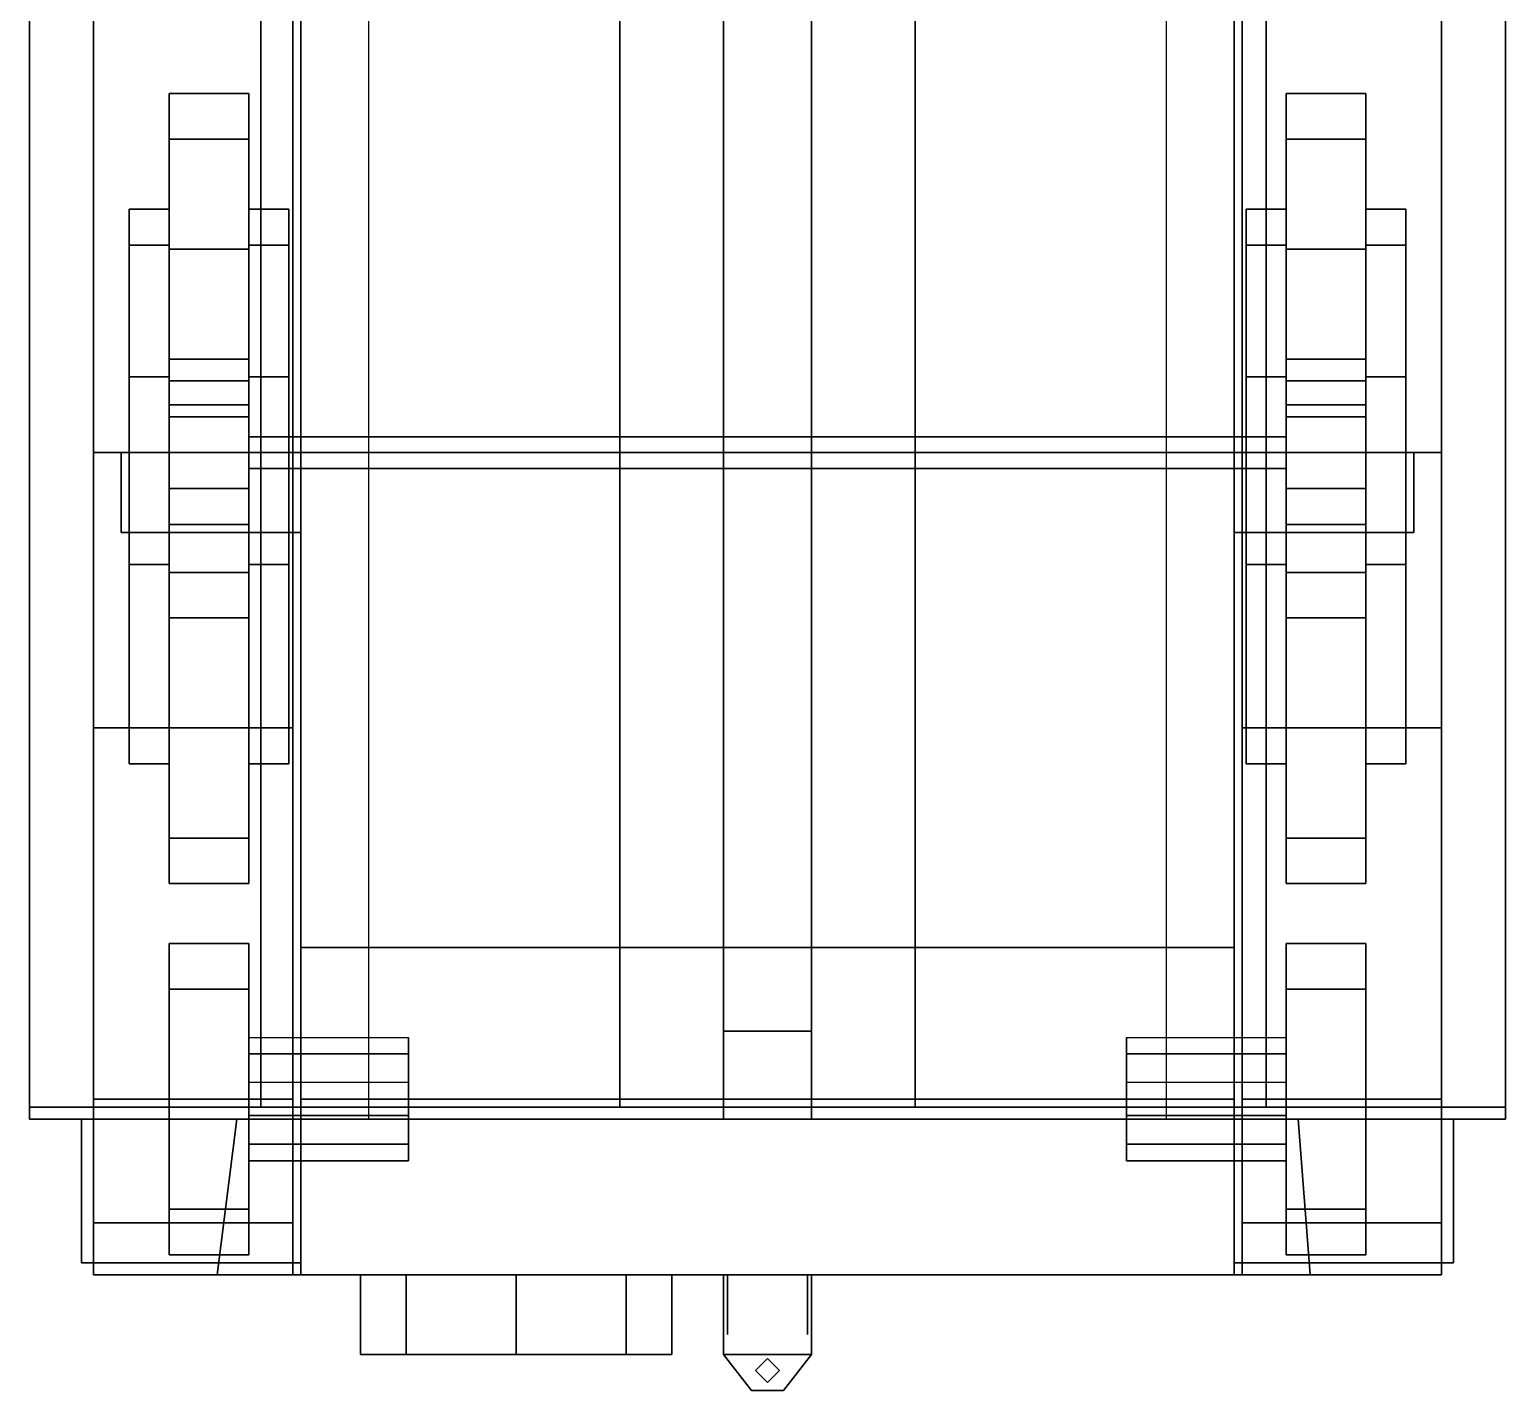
# Model space of a CAD drawing. Header units: millimetres. Extents: x -0.93 to 0.93, y -1.68 to 1.81.
# Drawn here: x -0.925 to 0.925, y -1.68 to 0.025 of the extents above; entities that cross this region are included whole.
import ezdxf

# ---------------------------------------------------------------- set-up
doc = ezdxf.new("R2010")
doc.units = ezdxf.units.MM
for name, color, linetype in [('bogie', 5, 'Continuous'), ('mudshield', 4, 'Continuous'), ('tent', 3, 'Continuous'), ('tracks', 5, 'Continuous'), ('wheels', 2, 'Continuous')]:
    doc.layers.add(name, color=color, linetype=linetype)

msp = doc.modelspace()

# ---------------------------------------------------------------- linework, layer by layer
for points in [[(-0.925, 0.235, 0.855), (-0.925, -1.34, 0.855), (0.925, -1.34, 0.855), (0.925, 0.235, 0.855)], [(-0.925, 0.235, 0.72), (-0.925, -1.34, 0.72), (-0.925, -1.34, 0.855), (-0.925, 0.235, 0.855)], [(0.925, 0.235, 0.72), (0.925, -1.34, 0.72), (-0.925, -1.34, 0.72), (-0.925, 0.235, 0.72)], [(-0.585, 0.235, 0.295), (-0.585, -1.125, 0.295), (-0.585, -1.125, 0.72), (-0.585, 0.235, 0.72)], [(0.585, 0.235, 0.295), (0.585, -1.125, 0.295), (-0.585, -1.125, 0.295), (-0.585, 0.235, 0.295)], [(-0.5, 0.235, 0.855), (-0.5, -1.34, 0.855), (-0.055, -1.34, 1.085), (-0.055, 0.235, 1.085)], [(-0.055, 0.235, 1.085), (-0.055, -1.34, 1.085), (0.055, -1.34, 1.085), (0.055, 0.235, 1.085)], [(0.055, -1.34, 1.085), (0.5, -1.34, 0.855), (0.5, 0.235, 0.855), (0.055, 0.235, 1.085)], [(0.585, -1.125, 0.72), (0.585, -1.125, 0.295), (0.585, 0.235, 0.295), (0.585, 0.235, 0.72)], [(0.925, -1.34, 0.855), (0.925, -1.34, 0.72), (0.925, 0.235, 0.72), (0.925, 0.235, 0.855)], [(-0.055, 0.07, 1.085), (-0.055, -1.23, 1.085), (-0.055, -1.23, 1.625), (-0.055, 0.07, 1.625)], [(-0.055, 0.07, 1.625), (-0.055, -1.23, 1.625), (0.055, -1.23, 1.625), (0.055, 0.07, 1.625)], [(0.055, -1.23, 1.625), (0.055, -1.23, 1.085), (0.055, 0.07, 1.085), (0.055, 0.07, 1.625)], [(-0.81, -0.505, 0.305), (-0.81, -0.505, 0.355), (-0.585, -0.505, 0.355), (-0.585, -0.505, 0.305)], [(-0.81, -0.605, 0.305), (-0.81, -0.505, 0.305), (-0.585, -0.505, 0.305), (-0.585, -0.605, 0.305)], [(-0.585, -0.605, 0.355), (-0.585, -0.505, 0.355), (-0.81, -0.505, 0.355), (-0.81, -0.605, 0.355)], [(-0.81, -0.605, 0.355), (-0.81, -0.505, 0.355), (-0.81, -0.505, 0.305), (-0.81, -0.605, 0.305)], [(0.81, -0.605, 0.355), (0.81, -0.505, 0.355), (0.585, -0.505, 0.355), (0.585, -0.605, 0.355)], [(0.585, -0.505, 0.305), (0.585, -0.505, 0.355), (0.81, -0.505, 0.355), (0.81, -0.505, 0.305)], [(0.585, -0.605, 0.305), (0.585, -0.505, 0.305), (0.81, -0.505, 0.305), (0.81, -0.605, 0.305)], [(0.81, -0.505, 0.355), (0.81, -0.605, 0.355), (0.81, -0.605, 0.305), (0.81, -0.505, 0.305)], [(-0.585, -0.605, 0.305), (-0.585, -0.605, 0.355), (-0.81, -0.605, 0.355), (-0.81, -0.605, 0.305)], [(0.81, -0.605, 0.305), (0.81, -0.605, 0.355), (0.585, -0.605, 0.355), (0.585, -0.605, 0.305)], [(-0.585, -1.125, 0.72), (-0.585, -1.125, 0.295), (0.585, -1.125, 0.295), (0.585, -1.125, 0.72)], [(0.585, -1.125, 0.72), (0.585, -1.125, 0.295), (-0.585, -1.125, 0.295), (-0.585, -1.125, 0.72)], [(-0.585, -1.125, 0.295), (-0.585, -1.315, 0.485), (-0.585, -1.315, 0.72), (-0.585, -1.125, 0.72)], [(0.585, -1.125, 0.295), (0.585, -1.315, 0.485), (-0.585, -1.315, 0.485), (-0.585, -1.125, 0.295)], [(-0.585, -1.125, 0.72), (-0.585, -1.315, 0.72), (0.585, -1.315, 0.72), (0.585, -1.125, 0.72)], [(0.585, -1.315, 0.72), (0.585, -1.315, 0.485), (0.585, -1.125, 0.295), (0.585, -1.125, 0.72)], [(-0.65, -1.2584, 0.3284), (-0.65, -1.2377, 0.4057), (-0.45, -1.2377, 0.4057), (-0.45, -1.2584, 0.3284)], [(-0.45, -1.2377, 0.4057), (-0.45, -1.3923, 0.3643), (-0.45, -1.3357, 0.3077), (-0.45, -1.2584, 0.3284)], [(-0.45, -1.2943, 0.4623), (-0.45, -1.3716, 0.4416), (-0.45, -1.3923, 0.3643), (-0.45, -1.2377, 0.4057)], [(-0.055, -1.23, 1.625), (-0.055, -1.23, 1.085), (0.055, -1.23, 1.085), (0.055, -1.23, 1.625)], [(0.65, -1.2377, 0.4057), (0.65, -1.2584, 0.3284), (0.45, -1.2584, 0.3284), (0.45, -1.2377, 0.4057)], [(0.45, -1.3716, 0.4416), (0.45, -1.2943, 0.4623), (0.45, -1.2377, 0.4057), (0.45, -1.3923, 0.3643)], [(0.45, -1.3923, 0.3643), (0.45, -1.2377, 0.4057), (0.45, -1.2584, 0.3284), (0.45, -1.3357, 0.3077)], [(-0.65, -1.3357, 0.3077), (-0.65, -1.2584, 0.3284), (-0.45, -1.2584, 0.3284), (-0.45, -1.3357, 0.3077)], [(0.65, -1.2584, 0.3284), (0.65, -1.3357, 0.3077), (0.45, -1.3357, 0.3077), (0.45, -1.2584, 0.3284)], [(-0.65, -1.2943, 0.4623), (-0.65, -1.3716, 0.4416), (-0.45, -1.3716, 0.4416), (-0.45, -1.2943, 0.4623)], [(0.65, -1.3716, 0.4416), (0.65, -1.2943, 0.4623), (0.45, -1.2943, 0.4623), (0.45, -1.3716, 0.4416)], [(-0.585, -1.315, 0.72), (-0.585, -1.315, 0.485), (0.585, -1.315, 0.485), (0.585, -1.315, 0.72)], [(-0.585, -1.315, 0.485), (-0.585, -1.535, 0.485), (-0.585, -1.535, 0.765), (-0.585, -1.315, 0.765)], [(0.585, -1.315, 0.485), (0.585, -1.535, 0.485), (-0.585, -1.535, 0.485), (-0.585, -1.315, 0.485)], [(0.585, -1.535, 0.765), (0.585, -1.535, 0.485), (0.585, -1.315, 0.485), (0.585, -1.315, 0.765)], [(-0.925, -1.34, 0.855), (-0.925, -1.34, 0.72), (0.925, -1.34, 0.72), (0.925, -1.34, 0.855)], [(-0.665, -1.34, 0.765), (-0.69, -1.535, 0.765), (-0.69, -1.535, 1.375), (-0.665, -1.34, 1.435)], [(0.665, -1.34, 0.765), (0.68, -1.535, 0.765), (-0.69, -1.535, 0.765), (-0.665, -1.34, 0.765)], [(-0.665, -1.34, 1.435), (-0.69, -1.535, 1.375), (0.68, -1.535, 1.375), (0.665, -1.34, 1.435)], [(0.665, -1.34, 1.435), (0.665, -1.34, 0.765), (-0.665, -1.34, 0.765), (-0.665, -1.34, 1.435)], [(-0.65, -1.3923, 0.3643), (-0.65, -1.3357, 0.3077), (-0.45, -1.3357, 0.3077), (-0.45, -1.3923, 0.3643)], [(0.65, -1.3357, 0.3077), (0.65, -1.3923, 0.3643), (0.45, -1.3923, 0.3643), (0.45, -1.3357, 0.3077)], [(0.68, -1.535, 1.375), (0.68, -1.535, 0.765), (0.665, -1.34, 0.765), (0.665, -1.34, 1.435)], [(-0.65, -1.3716, 0.4416), (-0.65, -1.3923, 0.3643), (-0.45, -1.3923, 0.3643), (-0.45, -1.3716, 0.4416)], [(0.65, -1.3923, 0.3643), (0.65, -1.3716, 0.4416), (0.45, -1.3716, 0.4416), (0.45, -1.3923, 0.3643)], [(-0.69, -1.535, 1.375), (-0.69, -1.535, 0.765), (0.68, -1.535, 0.765), (0.68, -1.535, 1.375)], [(-0.585, -1.535, 0.765), (-0.585, -1.535, 0.485), (0.585, -1.535, 0.485), (0.585, -1.535, 0.765)], [(-0.055, -1.635, 0.655), (0.055, -1.635, 0.655), (0.055, -1.535, 0.655), (-0.055, -1.535, 0.655)], [(-0.055, -1.535, 0.655), (0.055, -1.535, 0.655), (0.055, -1.635, 0.655), (-0.055, -1.635, 0.655)], [(-0.055, -1.635, 0.555), (0.055, -1.635, 0.555), (0.055, -1.535, 0.555), (-0.055, -1.535, 0.555)], [(-0.055, -1.535, 0.555), (0.055, -1.535, 0.555), (0.055, -1.635, 0.555), (-0.055, -1.635, 0.555)], [(-0.05, -1.575, 0.65), (-0.05, -1.575, 0.54), (-0.05, -1.535, 0.54), (-0.05, -1.535, 0.65)], [(-0.05, -1.535, 0.65), (-0.05, -1.535, 0.54), (-0.05, -1.575, 0.54), (-0.05, -1.575, 0.65)], [(0.05, -1.575, 0.65), (0.05, -1.575, 0.54), (0.05, -1.535, 0.54), (0.05, -1.535, 0.65)], [(0.05, -1.535, 0.65), (0.05, -1.535, 0.54), (0.05, -1.575, 0.54), (0.05, -1.575, 0.65)], [(-0.05, -1.575, 0.65), (-0.05, -1.575, 0.54), (-0.05, -1.61, 0.575), (-0.05, -1.61, 0.615)], [(-0.05, -1.61, 0.615), (-0.05, -1.61, 0.575), (-0.05, -1.575, 0.54), (-0.05, -1.575, 0.65)], [(0.05, -1.61, 0.615), (0.05, -1.61, 0.575), (0.05, -1.575, 0.54), (0.05, -1.575, 0.65)], [(0.05, -1.575, 0.65), (0.05, -1.575, 0.54), (0.05, -1.61, 0.575), (0.05, -1.61, 0.615)], [(-0.055, -1.635, 0.655), (0.055, -1.635, 0.655), (0.02, -1.68, 0.655), (-0.02, -1.68, 0.655)], [(-0.02, -1.68, 0.655), (0.02, -1.68, 0.655), (0.055, -1.635, 0.655), (-0.055, -1.635, 0.655)], [(-0.02, -1.68, 0.555), (0.02, -1.68, 0.555), (0.055, -1.635, 0.555), (-0.055, -1.635, 0.555)], [(-0.055, -1.635, 0.555), (0.055, -1.635, 0.555), (0.02, -1.68, 0.555), (-0.02, -1.68, 0.555)], [(0, -1.64, 0.44), (-0.015, -1.655, 0.44), (-0.015, -1.655, 0.68), (0, -1.64, 0.68)], [(-0.015, -1.655, 0.68), (0, -1.67, 0.68), (0.015, -1.655, 0.68), (0, -1.64, 0.68)], [(0, -1.67, 0.44), (-0.015, -1.655, 0.44), (0, -1.64, 0.44), (0.015, -1.655, 0.44)], [(0.015, -1.655, 0.44), (0, -1.64, 0.44), (0, -1.64, 0.68), (0.015, -1.655, 0.68)], [(-0.015, -1.655, 0.44), (0, -1.67, 0.44), (0, -1.67, 0.68), (-0.015, -1.655, 0.68)], [(0, -1.67, 0.44), (0.015, -1.655, 0.44), (0.015, -1.655, 0.68), (0, -1.67, 0.68)]]:
    msp.add_3dface(points)
at = {"layer": 'bogie'}
for points in [[(-0.8, -0.245, 0.3), (-0.8, -0.2, 0.265), (-0.8, -0.2, 0.215), (-0.8, -0.245, 0.18)], [(-0.8, -0.2, 0.215), (-0.8, -0.2, 0.265), (-0.75, -0.2, 0.265), (-0.75, -0.2, 0.215)], [(-0.75, -0.245, 0.3), (-0.75, -0.2, 0.265), (-0.8, -0.2, 0.265), (-0.8, -0.245, 0.3)], [(-0.8, -0.245, 0.18), (-0.8, -0.2, 0.215), (-0.75, -0.2, 0.215), (-0.75, -0.245, 0.18)], [(-0.75, -0.2, 0.215), (-0.75, -0.2, 0.265), (-0.75, -0.245, 0.3), (-0.75, -0.245, 0.18)], [(-0.65, -0.245, 0.18), (-0.65, -0.2, 0.215), (-0.6, -0.2, 0.215), (-0.6, -0.245, 0.18)], [(-0.6, -0.245, 0.3), (-0.6, -0.2, 0.265), (-0.65, -0.2, 0.265), (-0.65, -0.245, 0.3)], [(-0.65, -0.2, 0.215), (-0.65, -0.2, 0.265), (-0.6, -0.2, 0.265), (-0.6, -0.2, 0.215)], [(-0.65, -0.245, 0.3), (-0.65, -0.2, 0.265), (-0.65, -0.2, 0.215), (-0.65, -0.245, 0.18)], [(-0.6, -0.2, 0.215), (-0.6, -0.2, 0.265), (-0.6, -0.245, 0.3), (-0.6, -0.245, 0.18)], [(0.6, -0.245, 0.3), (0.6, -0.2, 0.265), (0.6, -0.2, 0.215), (0.6, -0.245, 0.18)], [(0.6, -0.2, 0.215), (0.6, -0.2, 0.265), (0.65, -0.2, 0.265), (0.65, -0.2, 0.215)], [(0.65, -0.245, 0.3), (0.65, -0.2, 0.265), (0.6, -0.2, 0.265), (0.6, -0.245, 0.3)], [(0.6, -0.245, 0.18), (0.6, -0.2, 0.215), (0.65, -0.2, 0.215), (0.65, -0.245, 0.18)], [(0.65, -0.2, 0.215), (0.65, -0.2, 0.265), (0.65, -0.245, 0.3), (0.65, -0.245, 0.18)], [(0.75, -0.245, 0.18), (0.75, -0.2, 0.215), (0.8, -0.2, 0.215), (0.8, -0.245, 0.18)], [(0.8, -0.245, 0.3), (0.8, -0.2, 0.265), (0.75, -0.2, 0.265), (0.75, -0.245, 0.3)], [(0.75, -0.2, 0.215), (0.75, -0.2, 0.265), (0.8, -0.2, 0.265), (0.8, -0.2, 0.215)], [(0.75, -0.245, 0.3), (0.75, -0.2, 0.265), (0.75, -0.2, 0.215), (0.75, -0.245, 0.18)], [(0.8, -0.2, 0.215), (0.8, -0.2, 0.265), (0.8, -0.245, 0.3), (0.8, -0.245, 0.18)], [(-0.8, -0.245, 0.3), (-0.8, -0.41, 0.375), (-0.75, -0.41, 0.375), (-0.75, -0.245, 0.3)], [(-0.8, -0.645, 0.375), (-0.8, -0.41, 0.375), (-0.8, -0.245, 0.3), (-0.8, -0.85, 0.3)], [(-0.8, -0.85, 0.3), (-0.8, -0.245, 0.3), (-0.8, -0.245, 0.18), (-0.8, -0.85, 0.18)], [(-0.8, -0.85, 0.18), (-0.8, -0.245, 0.18), (-0.75, -0.245, 0.18), (-0.75, -0.85, 0.18)], [(-0.75, -0.245, 0.3), (-0.75, -0.41, 0.375), (-0.75, -0.645, 0.375), (-0.75, -0.85, 0.3)], [(-0.75, -0.245, 0.18), (-0.75, -0.245, 0.3), (-0.75, -0.85, 0.3), (-0.75, -0.85, 0.18)], [(-0.65, -0.645, 0.375), (-0.65, -0.41, 0.375), (-0.65, -0.245, 0.3), (-0.65, -0.85, 0.3)], [(-0.65, -0.245, 0.3), (-0.65, -0.41, 0.375), (-0.6, -0.41, 0.375), (-0.6, -0.245, 0.3)], [(-0.65, -0.85, 0.18), (-0.65, -0.245, 0.18), (-0.6, -0.245, 0.18), (-0.6, -0.85, 0.18)], [(-0.65, -0.85, 0.3), (-0.65, -0.245, 0.3), (-0.65, -0.245, 0.18), (-0.65, -0.85, 0.18)], [(-0.6, -0.245, 0.3), (-0.6, -0.41, 0.375), (-0.6, -0.645, 0.375), (-0.6, -0.85, 0.3)], [(-0.6, -0.245, 0.18), (-0.6, -0.245, 0.3), (-0.6, -0.85, 0.3), (-0.6, -0.85, 0.18)], [(0.6, -0.245, 0.3), (0.6, -0.41, 0.375), (0.65, -0.41, 0.375), (0.65, -0.245, 0.3)], [(0.6, -0.645, 0.375), (0.6, -0.41, 0.375), (0.6, -0.245, 0.3), (0.6, -0.85, 0.3)], [(0.6, -0.85, 0.3), (0.6, -0.245, 0.3), (0.6, -0.245, 0.18), (0.6, -0.85, 0.18)], [(0.6, -0.85, 0.18), (0.6, -0.245, 0.18), (0.65, -0.245, 0.18), (0.65, -0.85, 0.18)], [(0.65, -0.245, 0.3), (0.65, -0.41, 0.375), (0.65, -0.645, 0.375), (0.65, -0.85, 0.3)], [(0.65, -0.245, 0.18), (0.65, -0.245, 0.3), (0.65, -0.85, 0.3), (0.65, -0.85, 0.18)], [(0.75, -0.645, 0.375), (0.75, -0.41, 0.375), (0.75, -0.245, 0.3), (0.75, -0.85, 0.3)], [(0.75, -0.245, 0.3), (0.75, -0.41, 0.375), (0.8, -0.41, 0.375), (0.8, -0.245, 0.3)], [(0.75, -0.85, 0.18), (0.75, -0.245, 0.18), (0.8, -0.245, 0.18), (0.8, -0.85, 0.18)], [(0.75, -0.85, 0.3), (0.75, -0.245, 0.3), (0.75, -0.245, 0.18), (0.75, -0.85, 0.18)], [(0.8, -0.245, 0.3), (0.8, -0.41, 0.375), (0.8, -0.645, 0.375), (0.8, -0.85, 0.3)], [(0.8, -0.245, 0.18), (0.8, -0.245, 0.3), (0.8, -0.85, 0.3), (0.8, -0.85, 0.18)], [(-0.75, -0.645, 0.375), (-0.75, -0.41, 0.375), (-0.8, -0.41, 0.375), (-0.8, -0.645, 0.375)], [(-0.6, -0.645, 0.375), (-0.6, -0.41, 0.375), (-0.65, -0.41, 0.375), (-0.65, -0.645, 0.375)], [(0.65, -0.645, 0.375), (0.65, -0.41, 0.375), (0.6, -0.41, 0.375), (0.6, -0.645, 0.375)], [(0.8, -0.645, 0.375), (0.8, -0.41, 0.375), (0.75, -0.41, 0.375), (0.75, -0.645, 0.375)], [(-0.75, -0.85, 0.3), (-0.75, -0.645, 0.375), (-0.8, -0.645, 0.375), (-0.8, -0.85, 0.3)], [(-0.6, -0.85, 0.3), (-0.6, -0.645, 0.375), (-0.65, -0.645, 0.375), (-0.65, -0.85, 0.3)], [(0.65, -0.85, 0.3), (0.65, -0.645, 0.375), (0.6, -0.645, 0.375), (0.6, -0.85, 0.3)], [(0.8, -0.85, 0.3), (0.8, -0.645, 0.375), (0.75, -0.645, 0.375), (0.75, -0.85, 0.3)], [(-0.8, -0.85, 0.18), (-0.8, -0.895, 0.215), (-0.8, -0.895, 0.265), (-0.8, -0.85, 0.3)], [(-0.8, -0.85, 0.3), (-0.8, -0.895, 0.265), (-0.75, -0.895, 0.265), (-0.75, -0.85, 0.3)], [(-0.75, -0.85, 0.18), (-0.75, -0.895, 0.215), (-0.8, -0.895, 0.215), (-0.8, -0.85, 0.18)], [(-0.75, -0.895, 0.265), (-0.75, -0.895, 0.215), (-0.75, -0.85, 0.18), (-0.75, -0.85, 0.3)], [(-0.6, -0.85, 0.18), (-0.6, -0.895, 0.215), (-0.65, -0.895, 0.215), (-0.65, -0.85, 0.18)], [(-0.65, -0.85, 0.3), (-0.65, -0.895, 0.265), (-0.6, -0.895, 0.265), (-0.6, -0.85, 0.3)], [(-0.65, -0.85, 0.18), (-0.65, -0.895, 0.215), (-0.65, -0.895, 0.265), (-0.65, -0.85, 0.3)], [(-0.6, -0.895, 0.265), (-0.6, -0.895, 0.215), (-0.6, -0.85, 0.18), (-0.6, -0.85, 0.3)], [(0.6, -0.85, 0.18), (0.6, -0.895, 0.215), (0.6, -0.895, 0.265), (0.6, -0.85, 0.3)], [(0.6, -0.85, 0.3), (0.6, -0.895, 0.265), (0.65, -0.895, 0.265), (0.65, -0.85, 0.3)], [(0.65, -0.85, 0.18), (0.65, -0.895, 0.215), (0.6, -0.895, 0.215), (0.6, -0.85, 0.18)], [(0.65, -0.895, 0.265), (0.65, -0.895, 0.215), (0.65, -0.85, 0.18), (0.65, -0.85, 0.3)], [(0.8, -0.85, 0.18), (0.8, -0.895, 0.215), (0.75, -0.895, 0.215), (0.75, -0.85, 0.18)], [(0.75, -0.85, 0.3), (0.75, -0.895, 0.265), (0.8, -0.895, 0.265), (0.8, -0.85, 0.3)], [(0.75, -0.85, 0.18), (0.75, -0.895, 0.215), (0.75, -0.895, 0.265), (0.75, -0.85, 0.3)], [(0.8, -0.895, 0.265), (0.8, -0.895, 0.215), (0.8, -0.85, 0.18), (0.8, -0.85, 0.3)], [(-0.8, -0.895, 0.265), (-0.8, -0.895, 0.215), (-0.75, -0.895, 0.215), (-0.75, -0.895, 0.265)], [(-0.65, -0.895, 0.265), (-0.65, -0.895, 0.215), (-0.6, -0.895, 0.215), (-0.6, -0.895, 0.265)], [(0.6, -0.895, 0.265), (0.6, -0.895, 0.215), (0.65, -0.895, 0.215), (0.65, -0.895, 0.265)], [(0.75, -0.895, 0.265), (0.75, -0.895, 0.215), (0.8, -0.895, 0.215), (0.8, -0.895, 0.265)]]:
    msp.add_3dface(points, dxfattribs=at)
at = {"layer": 'mudshield'}
for points in [[(-0.86, -1.52, 0.645), (-0.86, -1.34, 0.77), (-0.585, -1.34, 0.77), (-0.585, -1.52, 0.645)], [(-0.585, -1.52, 0.645), (-0.585, -1.34, 0.77), (-0.86, -1.34, 0.77), (-0.86, -1.52, 0.645)], [(0.585, -1.52, 0.645), (0.585, -1.34, 0.77), (0.86, -1.34, 0.77), (0.86, -1.52, 0.645)], [(0.86, -1.52, 0.645), (0.86, -1.34, 0.77), (0.585, -1.34, 0.77), (0.585, -1.52, 0.645)]]:
    msp.add_3dface(points, dxfattribs=at)
at = {"layer": 'tent'}
for points in [[(-0.635, 0.235, 2.125), (-0.925, 0.235, 0.855), (-0.925, -1.325, 0.855), (-0.635, -1.325, 2.125)], [(-0.635, -1.325, 2.125), (-0.185, -1.325, 2.335), (-0.185, 0.235, 2.335), (-0.635, 0.235, 2.125)], [(-0.185, -1.325, 2.335), (0.185, -1.325, 2.335), (0.185, 0.235, 2.335), (-0.185, 0.235, 2.335)], [(0.185, -1.325, 2.335), (0.625, -1.325, 2.115), (0.625, 0.235, 2.115), (0.185, 0.235, 2.335)], [(0.625, -1.325, 2.115), (0.925, -1.325, 0.855), (0.925, 0.235, 0.855), (0.625, 0.235, 2.115)], [(-0.925, -1.325, 0.855), (-0.185, -1.325, 0.855), (-0.185, -1.325, 2.335), (-0.635, -1.325, 2.125)], [(-0.185, -1.325, 0.855), (0.185, -1.325, 0.855), (0.185, -1.325, 2.335), (-0.185, -1.325, 2.335)], [(0.185, -1.325, 0.855), (0.925, -1.325, 0.855), (0.625, -1.325, 2.115), (0.185, -1.325, 2.335)]]:
    msp.add_3dface(points, dxfattribs=at)
at = {"layer": 'tracks'}
for points in [[(-0.845, -0.85), (-0.845, 0.855), (-0.595, 0.855), (-0.595, -0.85)], [(-0.595, -0.85), (-0.595, 0.855), (-0.845, 0.855), (-0.845, -0.85)], [(0.845, -0.85), (0.845, 0.855), (0.595, 0.855), (0.595, -0.85)], [(0.595, -0.85), (0.595, 0.855), (0.845, 0.855), (0.845, -0.85)], [(-0.845, 0.445, 0.69), (-0.845, -0.505, 0.635), (-0.595, -0.505, 0.635), (-0.595, 0.445, 0.69)], [(-0.595, 0.445, 0.69), (-0.595, -0.505, 0.635), (-0.845, -0.505, 0.635), (-0.845, 0.445, 0.69)], [(0.595, 0.445, 0.69), (0.595, -0.505, 0.635), (0.845, -0.505, 0.635), (0.845, 0.445, 0.69)], [(0.845, 0.445, 0.69), (0.845, -0.505, 0.635), (0.595, -0.505, 0.635), (0.595, 0.445, 0.69)], [(-0.595, -0.505, 0.635), (-0.595, -1.315, 0.61), (-0.845, -1.315, 0.61), (-0.845, -0.505, 0.635)], [(-0.845, -0.505, 0.635), (-0.845, -1.315, 0.61), (-0.595, -1.315, 0.61), (-0.595, -0.505, 0.635)], [(0.845, -0.505, 0.635), (0.845, -1.315, 0.61), (0.595, -1.315, 0.61), (0.595, -0.505, 0.635)], [(0.595, -0.505, 0.635), (0.595, -1.315, 0.61), (0.845, -1.315, 0.61), (0.845, -0.505, 0.635)], [(-0.595, -1.47, 0.22), (-0.595, -0.85), (-0.845, -0.85), (-0.845, -1.47, 0.22)], [(-0.845, -1.47, 0.22), (-0.845, -0.85), (-0.595, -0.85), (-0.595, -1.47, 0.22)], [(0.845, -1.47, 0.22), (0.845, -0.85), (0.595, -0.85), (0.595, -1.47, 0.22)], [(0.595, -1.47, 0.22), (0.595, -0.85), (0.845, -0.85), (0.845, -1.47, 0.22)], [(-0.845, -1.315, 0.61), (-0.845, -1.47, 0.53), (-0.595, -1.47, 0.53), (-0.595, -1.315, 0.61)], [(-0.595, -1.315, 0.61), (-0.595, -1.47, 0.53), (-0.845, -1.47, 0.53), (-0.845, -1.315, 0.61)], [(0.595, -1.315, 0.61), (0.595, -1.47, 0.53), (0.845, -1.47, 0.53), (0.845, -1.315, 0.61)], [(0.845, -1.315, 0.61), (0.845, -1.47, 0.53), (0.595, -1.47, 0.53), (0.595, -1.315, 0.61)], [(-0.595, -1.535, 0.375), (-0.595, -1.47, 0.22), (-0.845, -1.47, 0.22), (-0.845, -1.535, 0.375)], [(-0.845, -1.535, 0.375), (-0.845, -1.47, 0.22), (-0.595, -1.47, 0.22), (-0.595, -1.535, 0.375)], [(-0.845, -1.47, 0.53), (-0.845, -1.535, 0.375), (-0.595, -1.535, 0.375), (-0.595, -1.47, 0.53)], [(-0.595, -1.47, 0.53), (-0.595, -1.535, 0.375), (-0.845, -1.535, 0.375), (-0.845, -1.47, 0.53)], [(0.595, -1.535, 0.375), (0.595, -1.47, 0.22), (0.845, -1.47, 0.22), (0.845, -1.535, 0.375)], [(0.845, -1.535, 0.375), (0.845, -1.47, 0.22), (0.595, -1.47, 0.22), (0.595, -1.535, 0.375)], [(0.845, -1.47, 0.53), (0.845, -1.535, 0.375), (0.595, -1.535, 0.375), (0.595, -1.47, 0.53)], [(0.595, -1.47, 0.53), (0.595, -1.535, 0.375), (0.845, -1.535, 0.375), (0.845, -1.47, 0.53)]]:
    msp.add_3dface(points, dxfattribs=at)
at = {"layer": 'wheels'}
for points in [[(-0.65, -0.1121, 0.3729), (-0.65, -0.055, 0.235), (-0.75, -0.055, 0.235), (-0.75, -0.1121, 0.3729)], [(-0.75, -0.445, 0.235), (-0.75, -0.1121, 0.3729), (-0.75, -0.055, 0.235), (-0.75, -0.3879, 0.0971)], [(-0.65, -0.055, 0.235), (-0.65, -0.1121, 0.0971), (-0.75, -0.1121, 0.0971), (-0.75, -0.055, 0.235)], [(-0.75, -0.3879, 0.0971), (-0.75, -0.055, 0.235), (-0.75, -0.1121, 0.0971), (-0.75, -0.25, 0.04)], [(-0.65, -0.3879, 0.0971), (-0.65, -0.055, 0.235), (-0.65, -0.1121, 0.3729), (-0.65, -0.445, 0.235)], [(-0.65, -0.25, 0.04), (-0.65, -0.1121, 0.0971), (-0.65, -0.055, 0.235), (-0.65, -0.3879, 0.0971)], [(0.75, -0.1121, 0.3729), (0.75, -0.055, 0.235), (0.65, -0.055, 0.235), (0.65, -0.1121, 0.3729)], [(0.65, -0.445, 0.235), (0.65, -0.1121, 0.3729), (0.65, -0.055, 0.235), (0.65, -0.3879, 0.0971)], [(0.75, -0.055, 0.235), (0.75, -0.1121, 0.0971), (0.65, -0.1121, 0.0971), (0.65, -0.055, 0.235)], [(0.65, -0.3879, 0.0971), (0.65, -0.055, 0.235), (0.65, -0.1121, 0.0971), (0.65, -0.25, 0.04)], [(0.75, -0.3879, 0.0971), (0.75, -0.055, 0.235), (0.75, -0.1121, 0.3729), (0.75, -0.445, 0.235)], [(0.75, -0.25, 0.04), (0.75, -0.1121, 0.0971), (0.75, -0.055, 0.235), (0.75, -0.3879, 0.0971)], [(-0.75, -0.3879, 0.3729), (-0.75, -0.25, 0.43), (-0.75, -0.1121, 0.3729), (-0.75, -0.445, 0.235)], [(-0.65, -0.1121, 0.0971), (-0.65, -0.25, 0.04), (-0.75, -0.25, 0.04), (-0.75, -0.1121, 0.0971)], [(-0.65, -0.25, 0.43), (-0.65, -0.1121, 0.3729), (-0.75, -0.1121, 0.3729), (-0.75, -0.25, 0.43)], [(-0.65, -0.445, 0.235), (-0.65, -0.1121, 0.3729), (-0.65, -0.25, 0.43), (-0.65, -0.3879, 0.3729)], [(0.65, -0.3879, 0.3729), (0.65, -0.25, 0.43), (0.65, -0.1121, 0.3729), (0.65, -0.445, 0.235)], [(0.75, -0.1121, 0.0971), (0.75, -0.25, 0.04), (0.65, -0.25, 0.04), (0.65, -0.1121, 0.0971)], [(0.75, -0.25, 0.43), (0.75, -0.1121, 0.3729), (0.65, -0.1121, 0.3729), (0.65, -0.25, 0.43)], [(0.75, -0.445, 0.235), (0.75, -0.1121, 0.3729), (0.75, -0.25, 0.43), (0.75, -0.3879, 0.3729)], [(-0.65, -0.25, 0.04), (-0.65, -0.3879, 0.0971), (-0.75, -0.3879, 0.0971), (-0.75, -0.25, 0.04)], [(-0.65, -0.3879, 0.3729), (-0.65, -0.25, 0.43), (-0.75, -0.25, 0.43), (-0.75, -0.3879, 0.3729)], [(0.75, -0.25, 0.04), (0.75, -0.3879, 0.0971), (0.65, -0.3879, 0.0971), (0.65, -0.25, 0.04)], [(0.75, -0.3879, 0.3729), (0.75, -0.25, 0.43), (0.65, -0.25, 0.43), (0.65, -0.3879, 0.3729)], [(-0.65, -0.445, 0.235), (-0.65, -0.3879, 0.3729), (-0.75, -0.3879, 0.3729), (-0.75, -0.445, 0.235)], [(-0.65, -0.3879, 0.0971), (-0.65, -0.445, 0.235), (-0.75, -0.445, 0.235), (-0.75, -0.3879, 0.0971)], [(0.75, -0.445, 0.235), (0.75, -0.3879, 0.3729), (0.65, -0.3879, 0.3729), (0.65, -0.445, 0.235)], [(0.75, -0.3879, 0.0971), (0.75, -0.445, 0.235), (0.65, -0.445, 0.235), (0.65, -0.3879, 0.0971)], [(-0.75, -0.595, 0.535), (-0.75, -0.415, 0.535), (-0.75, -0.46, 0.4571), (-0.75, -0.55, 0.4571)], [(-0.65, -0.415, 0.535), (-0.65, -0.46, 0.4571), (-0.75, -0.46, 0.4571), (-0.75, -0.415, 0.535)], [(-0.75, -0.55, 0.6129), (-0.75, -0.46, 0.6129), (-0.75, -0.415, 0.535), (-0.75, -0.595, 0.535)], [(-0.65, -0.46, 0.6129), (-0.65, -0.415, 0.535), (-0.75, -0.415, 0.535), (-0.75, -0.46, 0.6129)], [(-0.65, -0.55, 0.4571), (-0.65, -0.46, 0.4571), (-0.65, -0.415, 0.535), (-0.65, -0.595, 0.535)], [(-0.65, -0.595, 0.535), (-0.65, -0.415, 0.535), (-0.65, -0.46, 0.6129), (-0.65, -0.55, 0.6129)], [(0.75, -0.415, 0.535), (0.75, -0.46, 0.4571), (0.65, -0.46, 0.4571), (0.65, -0.415, 0.535)], [(0.75, -0.46, 0.6129), (0.75, -0.415, 0.535), (0.65, -0.415, 0.535), (0.65, -0.46, 0.6129)], [(0.65, -0.55, 0.6129), (0.65, -0.46, 0.6129), (0.65, -0.415, 0.535), (0.65, -0.595, 0.535)], [(0.65, -0.595, 0.535), (0.65, -0.415, 0.535), (0.65, -0.46, 0.4571), (0.65, -0.55, 0.4571)], [(0.75, -0.55, 0.4571), (0.75, -0.46, 0.4571), (0.75, -0.415, 0.535), (0.75, -0.595, 0.535)], [(0.75, -0.595, 0.535), (0.75, -0.415, 0.535), (0.75, -0.46, 0.6129), (0.75, -0.55, 0.6129)], [(-0.65, -0.46, 0.4571), (-0.65, -0.55, 0.4571), (-0.75, -0.55, 0.4571), (-0.75, -0.46, 0.4571)], [(-0.65, -0.55, 0.6129), (-0.65, -0.46, 0.6129), (-0.75, -0.46, 0.6129), (-0.75, -0.55, 0.6129)], [(0.75, -0.46, 0.4571), (0.75, -0.55, 0.4571), (0.65, -0.55, 0.4571), (0.65, -0.46, 0.4571)], [(0.75, -0.55, 0.6129), (0.75, -0.46, 0.6129), (0.65, -0.46, 0.6129), (0.65, -0.55, 0.6129)], [(0.65, -0.485, 0.535), (0.65, -0.505, 0.515), (-0.65, -0.505, 0.515), (-0.65, -0.485, 0.535)], [(0.65, -0.505, 0.555), (0.65, -0.485, 0.535), (-0.65, -0.485, 0.535), (-0.65, -0.505, 0.555)], [(0.65, -0.505, 0.515), (0.65, -0.525, 0.535), (-0.65, -0.525, 0.535), (-0.65, -0.505, 0.515)], [(0.65, -0.525, 0.535), (0.65, -0.505, 0.555), (-0.65, -0.505, 0.555), (-0.65, -0.525, 0.535)], [(-0.65, -0.55, 0.4571), (-0.65, -0.595, 0.535), (-0.75, -0.595, 0.535), (-0.75, -0.55, 0.4571)], [(-0.65, -0.595, 0.535), (-0.65, -0.55, 0.6129), (-0.75, -0.55, 0.6129), (-0.75, -0.595, 0.535)], [(0.75, -0.55, 0.4571), (0.75, -0.595, 0.535), (0.65, -0.595, 0.535), (0.65, -0.55, 0.4571)], [(0.75, -0.595, 0.535), (0.75, -0.55, 0.6129), (0.65, -0.55, 0.6129), (0.65, -0.595, 0.535)], [(-0.75, -1.045, 0.235), (-0.75, -0.7121, 0.3729), (-0.75, -0.655, 0.235), (-0.75, -0.9879, 0.0971)], [(-0.65, -0.7121, 0.3729), (-0.65, -0.655, 0.235), (-0.75, -0.655, 0.235), (-0.75, -0.7121, 0.3729)], [(-0.75, -0.9879, 0.0971), (-0.75, -0.655, 0.235), (-0.75, -0.7121, 0.0971), (-0.75, -0.85, 0.04)], [(-0.65, -0.655, 0.235), (-0.65, -0.7121, 0.0971), (-0.75, -0.7121, 0.0971), (-0.75, -0.655, 0.235)], [(-0.65, -0.9879, 0.0971), (-0.65, -0.655, 0.235), (-0.65, -0.7121, 0.3729), (-0.65, -1.045, 0.235)], [(-0.65, -0.85, 0.04), (-0.65, -0.7121, 0.0971), (-0.65, -0.655, 0.235), (-0.65, -0.9879, 0.0971)], [(0.65, -1.045, 0.235), (0.65, -0.7121, 0.3729), (0.65, -0.655, 0.235), (0.65, -0.9879, 0.0971)], [(0.75, -0.7121, 0.3729), (0.75, -0.655, 0.235), (0.65, -0.655, 0.235), (0.65, -0.7121, 0.3729)], [(0.65, -0.9879, 0.0971), (0.65, -0.655, 0.235), (0.65, -0.7121, 0.0971), (0.65, -0.85, 0.04)], [(0.75, -0.655, 0.235), (0.75, -0.7121, 0.0971), (0.65, -0.7121, 0.0971), (0.65, -0.655, 0.235)], [(0.75, -0.9879, 0.0971), (0.75, -0.655, 0.235), (0.75, -0.7121, 0.3729), (0.75, -1.045, 0.235)], [(0.75, -0.85, 0.04), (0.75, -0.7121, 0.0971), (0.75, -0.655, 0.235), (0.75, -0.9879, 0.0971)], [(-0.75, -0.9879, 0.3729), (-0.75, -0.85, 0.43), (-0.75, -0.7121, 0.3729), (-0.75, -1.045, 0.235)], [(-0.65, -0.7121, 0.0971), (-0.65, -0.85, 0.04), (-0.75, -0.85, 0.04), (-0.75, -0.7121, 0.0971)], [(-0.65, -0.85, 0.43), (-0.65, -0.7121, 0.3729), (-0.75, -0.7121, 0.3729), (-0.75, -0.85, 0.43)], [(-0.65, -1.045, 0.235), (-0.65, -0.7121, 0.3729), (-0.65, -0.85, 0.43), (-0.65, -0.9879, 0.3729)], [(0.65, -0.9879, 0.3729), (0.65, -0.85, 0.43), (0.65, -0.7121, 0.3729), (0.65, -1.045, 0.235)], [(0.75, -0.7121, 0.0971), (0.75, -0.85, 0.04), (0.65, -0.85, 0.04), (0.65, -0.7121, 0.0971)], [(0.75, -0.85, 0.43), (0.75, -0.7121, 0.3729), (0.65, -0.7121, 0.3729), (0.65, -0.85, 0.43)], [(0.75, -1.045, 0.235), (0.75, -0.7121, 0.3729), (0.75, -0.85, 0.43), (0.75, -0.9879, 0.3729)], [(-0.65, -0.85, 0.04), (-0.65, -0.9879, 0.0971), (-0.75, -0.9879, 0.0971), (-0.75, -0.85, 0.04)], [(-0.65, -0.9879, 0.3729), (-0.65, -0.85, 0.43), (-0.75, -0.85, 0.43), (-0.75, -0.9879, 0.3729)], [(0.75, -0.85, 0.04), (0.75, -0.9879, 0.0971), (0.65, -0.9879, 0.0971), (0.65, -0.85, 0.04)], [(0.75, -0.9879, 0.3729), (0.75, -0.85, 0.43), (0.65, -0.85, 0.43), (0.65, -0.9879, 0.3729)], [(-0.65, -1.045, 0.235), (-0.65, -0.9879, 0.3729), (-0.75, -0.9879, 0.3729), (-0.75, -1.045, 0.235)], [(-0.65, -0.9879, 0.0971), (-0.65, -1.045, 0.235), (-0.75, -1.045, 0.235), (-0.75, -0.9879, 0.0971)], [(0.75, -1.045, 0.235), (0.75, -0.9879, 0.3729), (0.65, -0.9879, 0.3729), (0.65, -1.045, 0.235)], [(0.75, -0.9879, 0.0971), (0.75, -1.045, 0.235), (0.65, -1.045, 0.235), (0.65, -0.9879, 0.0971)], [(-0.75, -1.51, 0.375), (-0.75, -1.1771, 0.5129), (-0.75, -1.12, 0.375), (-0.75, -1.4529, 0.2371)], [(-0.65, -1.1771, 0.5129), (-0.65, -1.12, 0.375), (-0.75, -1.12, 0.375), (-0.75, -1.1771, 0.5129)], [(-0.75, -1.4529, 0.2371), (-0.75, -1.12, 0.375), (-0.75, -1.1771, 0.2371), (-0.75, -1.315, 0.18)], [(-0.65, -1.12, 0.375), (-0.65, -1.1771, 0.2371), (-0.75, -1.1771, 0.2371), (-0.75, -1.12, 0.375)], [(-0.65, -1.4529, 0.2371), (-0.65, -1.12, 0.375), (-0.65, -1.1771, 0.5129), (-0.65, -1.51, 0.375)], [(-0.65, -1.315, 0.18), (-0.65, -1.1771, 0.2371), (-0.65, -1.12, 0.375), (-0.65, -1.4529, 0.2371)], [(0.65, -1.51, 0.375), (0.65, -1.1771, 0.5129), (0.65, -1.12, 0.375), (0.65, -1.4529, 0.2371)], [(0.75, -1.1771, 0.5129), (0.75, -1.12, 0.375), (0.65, -1.12, 0.375), (0.65, -1.1771, 0.5129)], [(0.65, -1.4529, 0.2371), (0.65, -1.12, 0.375), (0.65, -1.1771, 0.2371), (0.65, -1.315, 0.18)], [(0.75, -1.12, 0.375), (0.75, -1.1771, 0.2371), (0.65, -1.1771, 0.2371), (0.65, -1.12, 0.375)], [(0.75, -1.4529, 0.2371), (0.75, -1.12, 0.375), (0.75, -1.1771, 0.5129), (0.75, -1.51, 0.375)], [(0.75, -1.315, 0.18), (0.75, -1.1771, 0.2371), (0.75, -1.12, 0.375), (0.75, -1.4529, 0.2371)], [(-0.75, -1.4529, 0.5129), (-0.75, -1.315, 0.57), (-0.75, -1.1771, 0.5129), (-0.75, -1.51, 0.375)], [(-0.65, -1.1771, 0.2371), (-0.65, -1.315, 0.18), (-0.75, -1.315, 0.18), (-0.75, -1.1771, 0.2371)], [(-0.65, -1.315, 0.57), (-0.65, -1.1771, 0.5129), (-0.75, -1.1771, 0.5129), (-0.75, -1.315, 0.57)], [(-0.65, -1.51, 0.375), (-0.65, -1.1771, 0.5129), (-0.65, -1.315, 0.57), (-0.65, -1.4529, 0.5129)], [(0.65, -1.4529, 0.5129), (0.65, -1.315, 0.57), (0.65, -1.1771, 0.5129), (0.65, -1.51, 0.375)], [(0.75, -1.1771, 0.2371), (0.75, -1.315, 0.18), (0.65, -1.315, 0.18), (0.65, -1.1771, 0.2371)], [(0.75, -1.315, 0.57), (0.75, -1.1771, 0.5129), (0.65, -1.1771, 0.5129), (0.65, -1.315, 0.57)], [(0.75, -1.51, 0.375), (0.75, -1.1771, 0.5129), (0.75, -1.315, 0.57), (0.75, -1.4529, 0.5129)], [(-0.65, -1.315, 0.18), (-0.65, -1.4529, 0.2371), (-0.75, -1.4529, 0.2371), (-0.75, -1.315, 0.18)], [(-0.65, -1.4529, 0.5129), (-0.65, -1.315, 0.57), (-0.75, -1.315, 0.57), (-0.75, -1.4529, 0.5129)], [(0.75, -1.315, 0.18), (0.75, -1.4529, 0.2371), (0.65, -1.4529, 0.2371), (0.65, -1.315, 0.18)], [(0.75, -1.4529, 0.5129), (0.75, -1.315, 0.57), (0.65, -1.315, 0.57), (0.65, -1.4529, 0.5129)], [(-0.65, -1.51, 0.375), (-0.65, -1.4529, 0.5129), (-0.75, -1.4529, 0.5129), (-0.75, -1.51, 0.375)], [(-0.65, -1.4529, 0.2371), (-0.65, -1.51, 0.375), (-0.75, -1.51, 0.375), (-0.75, -1.4529, 0.2371)], [(0.75, -1.51, 0.375), (0.75, -1.4529, 0.5129), (0.65, -1.4529, 0.5129), (0.65, -1.51, 0.375)], [(0.75, -1.4529, 0.2371), (0.75, -1.51, 0.375), (0.65, -1.51, 0.375), (0.65, -1.4529, 0.2371)], [(-0.1771, -1.535, 0.7271), (-0.51, -1.535, 0.865), (-0.4529, -1.535, 1.0029), (-0.12, -1.535, 0.865)], [(-0.51, -1.535, 0.865), (-0.4529, -1.535, 0.7271), (-0.4529, -1.635, 0.7271), (-0.51, -1.635, 0.865)], [(-0.315, -1.535, 0.67), (-0.4529, -1.535, 0.7271), (-0.51, -1.535, 0.865), (-0.1771, -1.535, 0.7271)], [(-0.4529, -1.535, 1.0029), (-0.51, -1.535, 0.865), (-0.51, -1.635, 0.865), (-0.4529, -1.635, 1.0029)], [(-0.4529, -1.535, 0.7271), (-0.315, -1.535, 0.67), (-0.315, -1.635, 0.67), (-0.4529, -1.635, 0.7271)], [(-0.12, -1.535, 0.865), (-0.4529, -1.535, 1.0029), (-0.315, -1.535, 1.06), (-0.1771, -1.535, 1.0029)], [(-0.315, -1.535, 1.06), (-0.4529, -1.535, 1.0029), (-0.4529, -1.635, 1.0029), (-0.315, -1.635, 1.06)], [(-0.315, -1.535, 0.67), (-0.1771, -1.535, 0.7271), (-0.1771, -1.635, 0.7271), (-0.315, -1.635, 0.67)], [(-0.1771, -1.535, 1.0029), (-0.315, -1.535, 1.06), (-0.315, -1.635, 1.06), (-0.1771, -1.635, 1.0029)], [(-0.1771, -1.535, 0.7271), (-0.12, -1.535, 0.865), (-0.12, -1.635, 0.865), (-0.1771, -1.635, 0.7271)], [(-0.12, -1.535, 0.865), (-0.1771, -1.535, 1.0029), (-0.1771, -1.635, 1.0029), (-0.12, -1.635, 0.865)], [(-0.12, -1.635, 0.865), (-0.4529, -1.635, 1.0029), (-0.51, -1.635, 0.865), (-0.1771, -1.635, 0.7271)], [(-0.1771, -1.635, 0.7271), (-0.51, -1.635, 0.865), (-0.4529, -1.635, 0.7271), (-0.315, -1.635, 0.67)], [(-0.1771, -1.635, 1.0029), (-0.315, -1.635, 1.06), (-0.4529, -1.635, 1.0029), (-0.12, -1.635, 0.865)]]:
    msp.add_3dface(points, dxfattribs=at)

doc.saveas('drawing.dxf')
